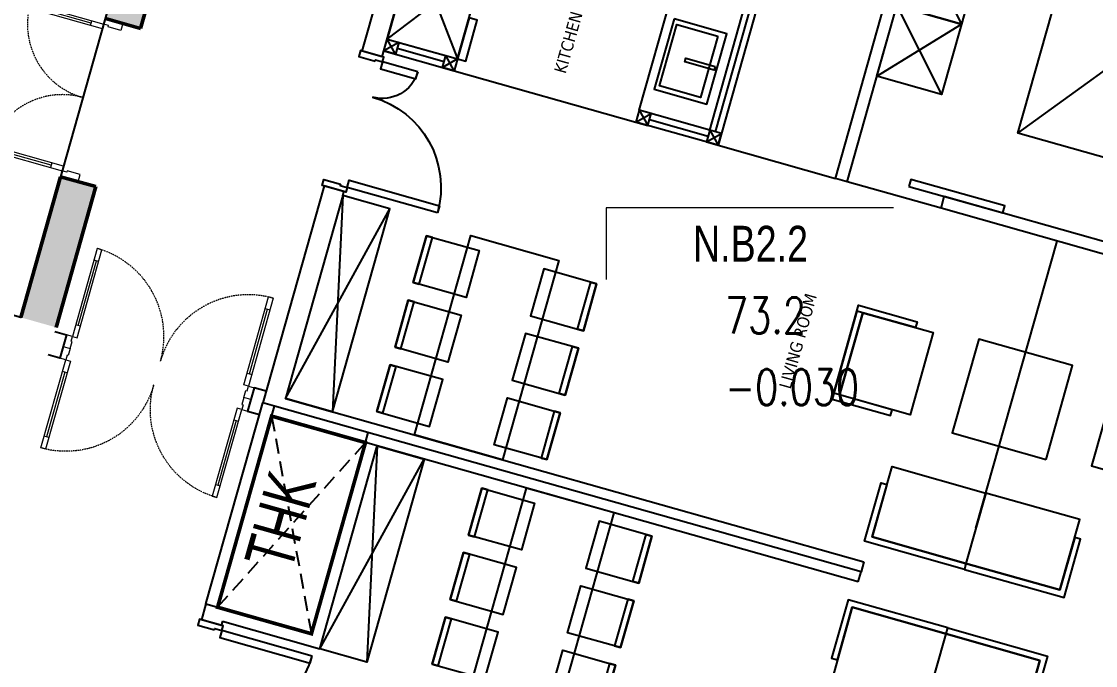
# Model space of a CAD drawing. Header units: millimetres. Extents: x -361669633 to 361256854, y -284153744 to 284385552.
# Drawn here: x 132789 to 141599, y 98578 to 103864 of the extents above; entities that cross this region are included whole.
import ezdxf
from ezdxf.enums import TextEntityAlignment as Align
from ezdxf.xclip import XClip

# ---------------------------------------------------------------- set-up
doc = ezdxf.new("R2010")
doc.units = ezdxf.units.MM
doc.header["$LTSCALE"] = 100
doc.header["$MEASUREMENT"] = 0
doc.header["$XCLIPFRAME"] = 0
doc.set_wipeout_variables(frame=1)
for name, pattern in [('ACAD_ISO03W100', [30, 12, -18]), ('Xref_NT1+NT2_MBDV Cot vach_220729$0$HIDDEN2', [0.1875, 0.125, -0.0625]), ('Xref_ST_MBDV Cot vach 30.7.2022$0$HIDDEN', [0.375, 0.25, -0.125])]:
    doc.linetypes.add(name, pattern=pattern)
for name, color, linetype in [('1VinaPVC-Text', 9, 'Continuous'), ('A-_FURN----_E-_N', 251, 'Continuous'), ('A-_SANIEQPT_E-_N', 251, 'Continuous'), ('A-ANNO-ROOM', 50, 'Continuous'), ('A-WALL-FNSH', 11, 'Continuous'), ('dien tich thong thuy', 3, 'Continuous'), ('IDEA - dim', 251, 'Continuous'), ('KT-Net manh', 139, 'Continuous'), ('KT-Tuong', 1, 'Continuous'), ('Xref_NT1+NT2_MBDV Cot vach_220729$0$ccu12-Hatch', 250, 'Continuous'), ('Xref_NT1+NT2_MBDV Cot vach_220729$0$KT-Net manh', 139, 'Continuous'), ('Xref_NT1+NT2_MBDV Cot vach_220729$0$KT-Text', 7, 'Continuous'), ('Xref_ST_MBDV Cot vach 30.7.2022$0$KT-Khuat', 9, 'Xref_ST_MBDV Cot vach 30.7.2022$0$HIDDEN')]:
    doc.layers.add(name, color=color, linetype=linetype)
for name, color, linetype, lineweight in [('KT-Chuviet', 255, 'Continuous', 15), ('KT-Net thay', 7, 'Continuous', 15), ('KT-Net truc', 18, 'Continuous', 15), ('Xref_NT1+NT2_MBDV Cot vach_220729$0$CUA', 37, 'Continuous', 13), ('Xref_NT1+NT2_MBDV Cot vach_220729$0$KT-Net cot vach', 6, 'Continuous', 50)]:
    doc.layers.add(name, color=color, linetype=linetype, lineweight=lineweight)
doc.styles.add('220126_HDN_HBA typical plan$0$211210_HDN_HBA_TYPICAL PLAN CORE OPT 1$0$HBA-Text', font='GOTHIC.TTF')
doc.styles.add('font unicode ccu', font='arial.ttf')
doc.styles.add('ROMANS', font='ROMANS.SHX')
doc.styles.add('Tahoma', font='tahoma.ttf')
doc.styles.add('Xref_NT1+NT2_MBDV Cot vach_220729$0$Arial', font='arial.ttf', dxfattribs={"width": 0.7})

# ---------------------------------------------------------------- blocks, each defined once
blk = doc.blocks.new('A$C418F5BC8')
at = {"layer": 'A-ANNO-ROOM', "insert": (648.1133449638728, 1090.790118377889), "char_height": 600, "attachment_point": 2, "rotation": 50.44882673977027, "style": '220126_HDN_HBA typical plan$0$211210_HDN_HBA_TYPICAL PLAN CORE OPT 1$0$HBA-Text'}
blk.add_mtext_dynamic_manual_height_columns('SL-S', width=722857412.8743668, gutter_width=9765.624999999996, heights=[0], dxfattribs=at)
blk = doc.blocks.new('A$C2A6C5140')
at = {"layer": 'A-ANNO-ROOM', "insert": (731.4497625969816, 1190.0169191678, 0.0003277973379295924), "char_height": 600, "attachment_point": 2, "rotation": 50.44882673977027, "style": '220126_HDN_HBA typical plan$0$211210_HDN_HBA_TYPICAL PLAN CORE OPT 1$0$HBA-Text'}
blk.add_mtext_dynamic_manual_height_columns('2-BR', width=722857412.8743668, gutter_width=9765.624999999996, heights=[0], dxfattribs=at)
blk = doc.blocks.new('A$C5388591E')
at = {"layer": 'A-ANNO-ROOM', "insert": (894.3001998505497, 842.1987865094561, 0.0004622000541105721), "char_height": 600, "attachment_point": 2, "rotation": 1.4064704596368105, "style": '220126_HDN_HBA typical plan$0$211210_HDN_HBA_TYPICAL PLAN CORE OPT 1$0$HBA-Text'}
blk.add_mtext_dynamic_manual_height_columns('3-BR', width=722857412.8743668, gutter_width=9765.624999999996, heights=[0], dxfattribs=at)
blk = doc.blocks.new('A$C21AF0CCA')
at = {"layer": 'A-ANNO-ROOM', "insert": (1197.56892258345, 814.6835720778872), "char_height": 600, "attachment_point": 2, "rotation": 0.10542954816276216, "style": '220126_HDN_HBA typical plan$0$211210_HDN_HBA_TYPICAL PLAN CORE OPT 1$0$HBA-Text'}
blk.add_mtext_dynamic_manual_height_columns('1-BR+', width=722857412.8743668, gutter_width=9765.624999999996, heights=[0], dxfattribs=at)
blk = doc.blocks.new('*U155')
for p, q in [((-1260.000000000004, 525.000000000002), (-1300.000000000004, 525.000000000002)), ((-1280.000000000004, 100.0000000000002), (-1280.000000000004, 525.000000000002)), ((-90.00000000000001, 525.0000000000018), (-50.00000000000001, 525.0000000000018)), ((-70, 100), (-70.00000000000001, 525.0000000000018)), ((-1260.000000000004, 100.0000000000002), (-1300.000000000004, 100.0000000000002)), ((-90, 100), (-50, 100))]:
    blk.add_line(p, q)
for points in [[(-1300.000000000004, 1.776356839400256e-13), (-1260.000000000004, 1.776356839400256e-13), (-1260.000000000004, 625.000000000002), (-1300.000000000004, 625.000000000002)], [(-50, 0), (-90, 0), (-90.00000000000001, 625.0000000000018), (-49.99999999999979, 625.0000000000018)], [(-1350.000000000004, -149.9999999999989), (-1290.000000000004, -149.9999999999989), (-1290.000000000004, -39.99999999999982), (-1300.000000000004, -39.99999999999982), (-1300.000000000004, 1.776356839400256e-13), (-1350.000000000004, 2.060573933704296e-13)], [(0, -149.9999999999991), (-60, -149.9999999999991), (-60, -40), (-50, -40), (-50, 0), (0, 0)]]:
    blk.add_lwpolyline(points, close=True)
at = {"linetype": 'Xref_NT1+NT2_MBDV Cot vach_220729$0$HIDDEN2'}
for centre, radius, start, end in [((-1300.000000001013, -1.091216006443577e-09), 625.00000000124, 7.016709298534867e-15, 89.99996073224838), ((-49.99999999983451, -2.645705876602741e-10), 625.000000000419, 90.00003926775162, 180)]:
    blk.add_arc(centre, radius, start, end, dxfattribs=at)
blk = doc.blocks.new('Xref_NT1+NT2_MBDV Cot vach_220729$0$A$C6F5A0866')
at = {"layer": 'Xref_NT1+NT2_MBDV Cot vach_220729$0$ccu12-Hatch', "ltscale": 0.5}
h = blk.add_hatch(dxfattribs=at)
h.set_pattern_fill('1BETONG2-BOP', color=256, scale=50, angle=-9.221226682393311, pattern_type=2)
h.set_pattern_definition([(40.77877331760666, (-344030.3944177576, 1051586.248183714), (348.9675850483742, -88.4399490210206), [37.5, -412.5]), (345.7787733176067, (-344030.3944177576, 1051586.248183714), (-8.210898913512196, 382.3529989210534), [29.99999999999996, -329.9999999999994]), (91.23017331760666, (-344001.3137862326, 1051578.878190373), (340.7569124668878, 293.9127818386315), [31.87009499999996, -350.5710559999993]), (36.96297331760668, (-344014.3697291065, 1051684.955880241), (513.4625743915367, -167.2010307779809), [56.25, -618.75]), (87.41437331760669, (-343971.5811901797, 1051671.022434192), (539.3416914241059, 405.8762616606115), [47.80514399999991, -525.8564999999986]), (341.9629733176067, (-344014.3697291065, 1051684.955880241), (539.3413746221111, 405.8766828830586), [44.99999999999991, -494.9999999999993]), (11.77877331760669, (-343969.0220530062, 1051652.266611784), (262.3373889366649, -246.5341646977719), [37.49999999999999, -412.4999999999999]), (216.7787733176067, (-343969.0220530062, 1051652.266611784), (302.3113750775801, -234.2414718695076), [30, -330]), (62.23017331760668, (-343947.1606170078, 1051631.722084084), (440.5244551362457, 91.85968184684302), [31.870095, -350.571056]), (58.27877331760666, (-344030.3944177576, 1051586.248183714), (-53.36434103728865, 157.7776666884637), [0, -325.9999999999994, 0, -334.9999999999994, 0, -331.2499999999994]), (355.2787733176066, (-344030.3944177576, 1051586.248183714), (170.2997612820221, 164.892499245073), [0, -190.9999999999999, 0, -318.4999999999999, 0, -126.25]), (318.2787733176067, (-344140.4534993852, 1051604.115711559), (261.6547411591457, -53.9033888446771), [0, -125, 0, -389.9999999999999, 0, -517.4999999999999]), (308.2787733176067, (-344189.8073476484, 1051612.128055886), (295.8455729819947, 2.678777138048432), [0, -162.4999999999997, 0, -258.9999999999993, 0, -367.4999999999993]), (305.7787733176067, (-344030.3944177576, 1051586.248183714), (172.3971011095514, 124.2396455605985), []), (305.7787733176067, (-344020.5792959586, 1051646.706647836), (172.3971011095514, 124.2396455605985), [])])
h.paths.add_polyline_path([(3150.000966757172, 11324.99636555534), (6200.000687518448, 11324.99637230266), (6200.000687552747, 324.9995365019422), (5800.000662928098, 324.9995365005452), (5800.000662927137, 624.999536500778), (5900.000687551787, 624.9995365010254), (5900.000687519336, 11024.99636555523), (3150.000408315187, 11024.99636555534)])
h.paths.add_polyline_path([(4450.000662927923, 324.9995364966016), (3249.999483165913, 324.9995364926581), (3249.999833536145, 624.9995365010109), (4450.000662927108, 624.9995364966016)])
at = {"layer": 'Defpoints'}
blk.add_lwpolyline([(3249.999833536189, 3524.996365553248), (5900.000687551801, 3524.996365553467), (5900.000687551787, 624.9995365010254), (3249.999833536145, 624.9995365010109)], close=True, dxfattribs=at)
at = {"layer": 'Xref_NT1+NT2_MBDV Cot vach_220729$0$KT-Net cot vach'}
for p, q in [((4450.000662927137, 624.9995365005452), (4450.000662928156, 324.9995365007926)), ((5800.000662927137, 624.999536500778), (5800.000662928098, 324.9995365005452))]:
    blk.add_line(p, q, dxfattribs=at)
for points in [[(3150.000687536231, 11324.99636555547), (6200.000687518419, 11324.99636555546), (6200.000687552747, 324.9995365019422), (5800.000662928098, 324.9995365005452)], [(4450.000662927108, 624.9995364966016), (3249.99948316504, 624.9995364926435)], [(4450.000662927923, 324.9995364966016), (3249.999483165913, 324.9995364926581)]]:
    blk.add_lwpolyline(points, dxfattribs=at)
at = {"layer": 'Xref_NT1+NT2_MBDV Cot vach_220729$0$CUA'}
blk.add_blockref('*U155', (5800.000662927167, 624.999536500778), dxfattribs=at)
blk = doc.blocks.new('*U242')
at = {"linetype": 'Continuous'}
for points in [[(-375.0000000000002, -849.9999999962746), (374.9999999999998, -849.9999999962748), (375.0000000000002, 850.0000000037252), (-374.9999999999998, 850.0000000037254)], [(-724.9999999999999, 750.0000000037254), (-274.9999999999999, 750.0000000037253), (-274.9999999999999, 350.0000000037253), (-724.9999999999999, 350.0000000037254)], [(-724.9999999999999, 350.0000000037254), (-674.9999999999999, 350.0000000037254), (-674.9999999999999, 750.0000000037254), (-724.9999999999999, 750.0000000037254)], [(725.0000000000001, 750.0000000037252), (275.0000000000001, 750.0000000037253), (275.0000000000001, 350.0000000037252), (725.0000000000001, 350.0000000037252)], [(725.0000000000001, 350.0000000037252), (675.0000000000001, 350.0000000037252), (675.0000000000001, 750.0000000037252), (725.0000000000001, 750.0000000037252)], [(-725, 200.0000000037254), (-274.9999999999999, 200.0000000037253), (-275.0000000000001, -199.9999999962747), (-725, -199.9999999962746)], [(-725, -199.9999999962746), (-675, -199.9999999962746), (-675, 200.0000000037254), (-725, 200.0000000037254)], [(725, 200.0000000037251), (275.0000000000001, 200.0000000037252), (274.9999999999999, -199.9999999962748), (725, -199.9999999962749)], [(725, -199.9999999962749), (675, -199.9999999962748), (675, 200.0000000037252), (725, 200.0000000037251)], [(-725.0000000000001, -749.9999999962746), (-275.0000000000001, -749.9999999962747), (-275.0000000000001, -349.9999999962747), (-725.0000000000001, -349.9999999962746)], [(-725.0000000000001, -349.9999999962746), (-675.0000000000001, -349.9999999962746), (-675.0000000000001, -749.9999999962746), (-725.0000000000001, -749.9999999962746)], [(724.9999999999999, -749.9999999962748), (274.9999999999999, -749.9999999962747), (274.9999999999999, -349.9999999962748), (724.9999999999999, -349.9999999962748)], [(724.9999999999999, -349.9999999962748), (674.9999999999999, -349.9999999962748), (674.9999999999999, -749.9999999962748), (724.9999999999999, -749.9999999962748)]]:
    blk.add_lwpolyline(points, close=True, dxfattribs=at)
blk = doc.blocks.new('dc')
for points in [[(-1100, -40), (-1110, -40), (-1110, -100), (-1150, -100), (-1150, 100), (-1100, 100)], [(-50, -40), (-40, -40), (-40, -100), (0, -100), (0, 100), (-50, 100)], [(-1109.999999999985, -400), (-1109.999999999985, -100), (-1049.999999999985, -100), (-1049.999999999985, -400)], [(-39.99999999998545, -869.9999999999709), (-39.99999999998545, -99.9999999999709), (-99.99999999998545, -99.9999999999709), (-99.99999999998545, -869.9999999999709)]]:
    blk.add_lwpolyline(points, close=True)
for centre, radius, start, end in [((-1110.000000000029, -99.9999999999709), 300.0000000000291, 270, 0), ((-40.0000000000291, -100.0000000000873), 769.9999999999345, 180, 270)]:
    blk.add_arc(centre, radius, start, end)
blk = doc.blocks.new('27')
blk.add_line((-5.820766091346741e-11, 100), (-4.365574568510056e-11, 1.455191522836685e-11))
blk.add_lwpolyline([(84.9999999999709, 5099.999999294523), (2.91038304567337e-11, 5099.999999294509), (-2.91038304567337e-11, 100)])
at = {"color": 6, "const_width": 29.99999999999999}
blk.add_lwpolyline([(84.9999999999709, 900.0000000000146), (1714.999999999956, 900.0000000000146), (1714.999999999971, 100.0000000000146), (84.9999999999709, 100)], close=True, dxfattribs=at)
at = {"layer": 'A-_FURN----_E-_N'}
blk.add_line((84.99999999995634, 1400.000000000015), (84.99999999994179, 1000.000000000015), dxfattribs=at)
at = {"layer": 'A-_FURN----_E-_N', "linetype": 'Continuous'}
for points in [[(748.005034064845, 6709.999999647203), (299.9999999999854, 6709.999999647218), (299.9999999999563, 5909.999999647218), (249.9999999999854, 5909.999999647211), (249.9999999999709, 6759.999999647225), (748.0050340648304, 6759.999999647218)], [(299.9999999999854, 6709.999999647218), (899.9999999999418, 6709.999999647203), (899.9999999999563, 5909.999999647218), (299.9999999999563, 5909.999999647218)], [(748.0050340648304, 5109.999999647218), (299.9999999999563, 5109.999999647218), (299.9999999999563, 5909.999999647218), (249.9999999999854, 5909.999999647211), (249.9999999999709, 5059.999999647203), (748.005034064845, 5059.999999647203)], [(299.9999999999563, 5109.999999647218), (899.9999999999563, 5109.999999647218), (899.9999999999563, 5909.999999647218), (299.9999999999563, 5909.999999647218)]]:
    blk.add_lwpolyline(points, close=True, dxfattribs=at)
at = {"layer": 'IDEA - dim'}
blk.add_lwpolyline([(1814.999999999971, 1000.000000000015), (84.99999999994179, 1000.000000000015), (84.99999999995634, 1400.000000000015), (1814.999999999956, 1400)], close=True, dxfattribs=at)
at = {"layer": 'KT-Net manh', "linetype": 'ACAD_ISO03W100', "ltscale": 4}
for p, q in [((84.99999999994179, 1000.000000000015), (1814.999999999956, 1400)), ((1814.999999999971, 1000.000000000015), (84.99999999995634, 1400.000000000015))]:
    blk.add_line(p, q, dxfattribs=at)
at = {"layer": 'KT-Tuong'}
for p, q in [((84.99999999995634, 5099.999999294538), (84.9999999999709, 900.0000000000146)), ((84.9999999999709, 900.0000000000146), (-4.365574568510056e-11, 900.0000000000146)), ((1714.999999999956, 900.0000000000146), (84.9999999999709, 900.0000000000146)), ((1714.999999999956, 1.455191522836685e-11), (1714.999999999956, 900.0000000000146)), ((1714.999999999971, 100.0000000000146), (-5.820766091346741e-11, 100)), ((1814.999999999971, 170.0000000000146), (1849.994292274059, 170.0000000000146)), ((1849.994292274059, 170.0000000000146), (1849.994292274059, 1.455191522836685e-11)), ((1714.999999999956, 1.455191522836685e-11), (-4.365574568510056e-11, 1.455191522836685e-11)), ((1714.999999999956, 1.455191522836685e-11), (1849.994292274059, 1.455191522836685e-11))]:
    blk.add_line(p, q, dxfattribs=at)
for points in [[(1814.999999999971, 170.0000000000146), (1814.999999999971, 1000.000000000015), (84.99999999994179, 1000.000000000015)], [(-5.820766091346741e-11, 100), (-4.365574568510056e-11, 1.455191522836685e-11)]]:
    blk.add_lwpolyline(points, dxfattribs=at)
at = {"layer": 'Xref_ST_MBDV Cot vach 30.7.2022$0$KT-Khuat', "linetype": 'Xref_ST_MBDV Cot vach 30.7.2022$0$HIDDEN', "ltscale": 5}
for p, q in [((84.9999999999709, 100), (1714.999999999956, 900.0000000000146)), ((1714.999999999971, 100.0000000000146), (84.9999999999709, 900.0000000000146))]:
    blk.add_line(p, q, dxfattribs=at)
at = {"layer": 'A-_FURN----_E-_N', "linetype": 'Continuous', "rotation": 270}
blk.add_blockref('*U242', (934.9999999962165, 2645.000000000015), dxfattribs=at)
at = {"layer": 'A-_FURN----_E-_N', "rotation": 179.9999999999999}
blk.add_blockref('dc', (1849.994292274074, 84.99997074174462), dxfattribs=at)
blk = doc.blocks.new('*U244')
at = {"ltscale": 5}
for points in [[(-300, -450), (300, -450), (300, 0), (-300, 0)], [(-261, -65), (261, -65), (261, -415), (-261, -415)], [(-15, -20), (15, -20), (15, -270), (-15, -270)]]:
    blk.add_lwpolyline(points, close=True, dxfattribs=at)
blk = doc.blocks.new('34')
blk.add_line((8699.999999999985, 99.99999999908323), (8699.999999999985, -9.167706593871117e-10))
blk.add_lwpolyline([(8615.000000000538, 5099.999999293606), (8700.000000000495, 5099.999999293577), (8699.99999999997, 99.99999999906868)])
at = {"layer": 'A-_FURN----_E-_N'}
for p, q in [((5650.005707726406, 4919.999999999418), (5550.005707726406, 4919.999999999432)), ((5550.005707726188, 2919.999999999462), (3950.005707726203, 2919.999999999607)), ((5550.00570772613, 2319.999999999447), (4550.005707726115, 2319.999999999549)), ((8614.99999999981, 569.9999999990832), (8614.999999999782, 169.9999999990832))]:
    blk.add_line(p, q, dxfattribs=at)
at = {"layer": 'A-_FURN----_E-_N', "linetype": 'Continuous'}
for points in [[(6650.000000000786, 7283.743899559551), (6650.000000000713, 6683.743899559566), (7350.000000000742, 6683.743899559457), (7350.000000000786, 7283.743899559464)], [(8400.000000000698, 6709.99999964633), (7800.000000000713, 6709.999999646374), (7800.000000000626, 5909.999999646403), (8400.00000000064, 5909.999999646316)], [(7951.994965935854, 6709.999999646374), (8400.000000000698, 6709.99999964633), (8400.00000000064, 5909.999999646316), (8450.000000000626, 5909.999999646308), (8450.000000000728, 6759.999999646316), (7951.994965935854, 6759.999999646388)], [(7400.000000000684, 6309.999999646425), (6600.000000000669, 6309.999999646519), (6600.000000000597, 5509.999999646519), (7400.000000000611, 5509.999999646439)], [(8400.000000000538, 5109.999999646345), (7800.000000000538, 5109.999999646403), (7800.000000000626, 5909.999999646403), (8400.00000000064, 5909.999999646316)], [(7951.99496593565, 5109.999999646374), (8400.000000000538, 5109.999999646345), (8400.00000000064, 5909.999999646316), (8450.000000000626, 5909.999999646308), (8450.000000000538, 5059.99999964633), (7951.994965935664, 5059.999999646359)], [(6650.000000000495, 4536.25609973348), (6650.000000000553, 5136.25609973348), (7350.000000000524, 5136.256099733408), (7350.00000000048, 4536.256099733408)], [(6650.000000000524, 4984.261133798587), (6650.000000000495, 4536.25609973348), (7350.00000000048, 4536.256099733408), (7350.00000000048, 4486.256099733393), (6600.00000000048, 4486.25609973348), (6600.000000000509, 4984.261133798587)], [(7350.000000000524, 4984.2611337985), (7350.00000000048, 4536.256099733408), (6650.000000000495, 4536.25609973348), (6650.00000000048, 4486.256099733466), (7400.00000000048, 4486.256099733393), (7400.000000000553, 4984.2611337985)], [(3550.005707726305, 4119.999999999636), (3550.005707726377, 4669.999999993262), (4150.005707726377, 4669.999999993175), (4150.005707726334, 4119.999999999578), (3550.005707726305, 4119.999999999636)], [(4150.005707726334, 4119.999999999578), (4150.005707726377, 4669.999999993175), (4750.005707726377, 4669.999999993117), (4750.005707726319, 4119.99999999952), (4150.005707726334, 4119.999999999578)], [(5550.005707725955, 769.999999999447), (5550.005707725941, 839.9999999994179), (5200.00570772597, 839.999999999447), (5200.005707725955, 769.9999999994616)], [(5550.005707725883, 169.9999999994325), (5550.005707725955, 769.999999999447), (4750.00570772597, 769.9999999995198), (4750.005707725897, 169.999999999578)]]:
    blk.add_lwpolyline(points, close=True, dxfattribs=at)
at = {"layer": 'A-WALL-FNSH', "color": 5}
for points in [[(5550.005707726188, 2969.999999999432), (4050.005707726217, 2969.999999999578)], [(5600.005707726144, 2419.999999999403), (5600.005707726174, 2919.999999999432)], [(5600.005707725897, 269.9999999994179), (5600.005707725926, 669.9999999994325)]]:
    blk.add_lwpolyline(points, dxfattribs=at)
at = {"layer": 'IDEA - dim'}
for p, q in [((5550.00570772661, 6899.999999293883), (5550.005707726406, 4919.999999999432)), ((5650.005707726625, 6899.99999929389), (5650.005707726406, 4919.999999999418)), ((3950.005707726203, 3019.999999999607), (5650.005707726188, 3019.999999999418)), ((5650.005707726188, 2919.999999999418), (5550.005707726188, 3019.999999999432)), ((5550.005707726188, 2919.999999999462), (5650.005707726188, 3019.999999999418)), ((5650.005707726188, 3019.999999999418), (5650.00570772613, 2319.999999999432)), ((5550.005707726188, 2919.999999999505), (5550.00570772613, 2319.999999999447)), ((5650.00570772613, 2319.999999999432), (5550.005707726115, 2419.999999999432)), ((5550.00570772613, 2319.999999999447), (5650.005707726115, 2419.999999999418)), ((5550.005707725955, 769.9999999994907), (4550.005707725941, 769.9999999996071)), ((5550.005707725897, 269.9999999994325), (5550.005707725955, 769.999999999447)), ((5650.005707725941, 769.9999999994325), (5550.005707725955, 669.9999999994325)), ((5550.005707725955, 769.999999999447), (5650.005707725941, 669.9999999994179)), ((5650.005707725897, 169.9999999994325), (5650.005707725941, 769.9999999994325)), ((5650.005707725897, 269.9999999994034), (5550.005707725883, 169.9999999994325)), ((5550.005707725897, 269.9999999994325), (5650.005707725897, 169.9999999994325)), ((5700.005707725897, 169.9999999994179), (5700.005707725853, -5.820766091346741e-10))]:
    blk.add_line(p, q, dxfattribs=at)
blk.add_lwpolyline([(2986.005707726639, 6859.999999647036), (4886.005707726625, 6859.999999646832), (4886.00570772645, 5359.99999964681), (2986.005707726479, 5359.999999647014)], dxfattribs=at)
for points in [[(5550.005707726392, 4617.352280586798), (5550.005707726465, 5417.352280586783), (5490.005707726465, 5417.352280586783), (5490.005707726377, 4617.352280586827)], [(5550.005707726188, 2919.999999999462), (5650.005707726188, 2919.999999999418), (5650.005707726188, 3019.999999999418), (5550.005707726188, 3019.999999999432)], [(5550.00570772613, 2319.999999999447), (5650.00570772613, 2319.999999999432), (5650.005707726115, 2419.999999999418), (5550.005707726115, 2419.999999999432)], [(5550.005707725955, 769.999999999447), (5650.005707725941, 769.9999999994325), (5650.005707725941, 669.9999999994179), (5550.005707725955, 669.9999999994325)], [(6884.999999999767, 169.9999999992579), (8614.999999999782, 169.9999999990832), (8614.99999999981, 569.9999999990832), (6884.999999999825, 569.9999999992579)], [(5550.005707725897, 269.9999999994325), (5650.005707725897, 269.9999999994034), (5650.005707725897, 169.9999999994325), (5550.005707725883, 169.9999999994325)]]:
    blk.add_lwpolyline(points, close=True, dxfattribs=at)
at = {"layer": 'KT-Net manh', "linetype": 'ACAD_ISO03W100', "ltscale": 4}
for p, q in [((4886.00570772645, 5359.99999964681), (2986.005707726639, 6859.999999647036)), ((8100.00000000064, 5909.999999646345), (5650.005707726508, 5909.999999646621)), ((5650.005707726406, 4919.999999999418), (5650.005707726319, 4119.999999999432)), ((3550.005707726305, 4119.999999999636), (4150.005707726377, 4669.999999993175)), ((4150.005707726334, 4119.999999999578), (4750.005707726377, 4669.999999993117)), ((4750.005707726319, 4119.99999999952), (4150.005707726377, 4669.999999993175)), ((5650.005707726188, 3019.999999999418), (5650.005707726319, 4019.999999999403)), ((5650.005707725941, 769.9999999994325), (5650.00570772613, 2319.999999999432)), ((5550.005707725883, 169.9999999994325), (4750.00570772597, 769.9999999995198)), ((4750.005707725897, 169.999999999578), (5550.005707725955, 769.999999999447)), ((8614.999999999782, 169.9999999990832), (6884.999999999825, 569.9999999992579)), ((6884.999999999767, 169.9999999992579), (8614.99999999981, 569.9999999990832))]:
    blk.add_line(p, q, dxfattribs=at)
at = {"layer": 'KT-Tuong'}
for p, q in [((5650.005707726319, 4119.999999999432), (2950.005707726319, 4119.999999999724)), ((5650.005707726319, 4119.999999999432), (5650.005707726319, 4019.999999999403)), ((5650.005707726319, 4019.999999999403), (2950.005707726319, 4019.999999999724)), ((5700.005707725897, 169.9999999994179), (3950.005707725883, 169.9999999995489)), ((6885, 169.9999999992724), (6850.005707725897, 169.999999999287)), ((6850.005707725897, 169.999999999287), (6850.005707725868, -7.130438461899757e-10)), ((5700.005707725853, -5.820766091346741e-10), (1900.005707722143, -1.309672370553017e-10)), ((6850.005707725868, -7.130438461899757e-10), (8699.999999999985, -9.167706593871117e-10))]:
    blk.add_line(p, q, dxfattribs=at)
blk.add_lwpolyline([(6885, 169.9999999992724), (6884.999999999767, 169.9999999992579), (8614.999999999782, 169.9999999990832), (8615.000000000553, 5099.999999293635)], dxfattribs=at)
at = {"layer": 'A-_FURN----_E-_N', "linetype": 'Continuous', "extrusion": (0, 0, -1), "zscale": -0.9999999999999998, "rotation": 270}
blk.add_blockref('*U242', (-7765.000000003973, 1644.9999999992), dxfattribs=at)
at = {"layer": 'A-_FURN----_E-_N', "extrusion": (0, 0, -1), "zscale": -0.9999999999999998, "rotation": 180.0000000000062}
blk.add_blockref('dc', (-6850.005707725868, 84.99997074103158), dxfattribs=at)
at = {"layer": 'A-_SANIEQPT_E-_N', "linetype": 'Continuous'}
blk.add_blockref('*U244', (5050.005707726159, 2839.999999999476), dxfattribs=at)
at = {"layer": '1VinaPVC-Text', "style": 'Tahoma'}
for s, p in [('LIVING ROOM', (7419.787793221403, 4137.080444373234)), ('KITCHEN', (5430.727530224394, 1657.752533752035))]:
    blk.add_text(s, height=100.0000000000094, rotation=180, dxfattribs=at).set_placement(p)
blk = doc.blocks.new('TAG CAO DO SAN')
blk.add_wipeout([(1526701.778855525, -266095.2298759429), (1527644.6359120198, -266095.2298759429), (1527644.6359120198, -266566.65840419114), (1526701.778855525, -266566.65840419114)]).dxf.layer = 'KT-Net thay'
at = {"layer": 'KT-Net thay', "flags": 128}
blk.add_lwpolyline([(1526701.778855525, -266095.2298759429), (1526701.778855525, -266566.6584041911), (1527644.63591202, -266566.6584041911), (1527644.63591202, -266095.2298759429)], close=True, dxfattribs=at)
for points in [[(1526701.778855525, -266330.9441400666), (1527644.63591202, -266330.9441400666)], [(1526701.778855525, -266566.6584041911), (1527644.63591202, -266566.6584041911)]]:
    blk.add_lwpolyline(points, dxfattribs=at)
at = {"layer": 'KT-Chuviet', "color": 31, "style": 'ROMANS', "width": 0.75}
blk.add_text('DTTT:', height=117.8571320618522, dxfattribs=at).set_placement((1526748.92170835, -266507.8139601254))
at = {"layer": 'KT-Chuviet', "color": 31, "style": 'font unicode ccu', "width": 0.75}
blk.add_attdef('TÊNPHÒNG', text='', height=117.85713, dxfattribs=at).set_placement((1527175.308820772, -266213.4467624734), align=Align.MIDDLE_CENTER)
at = {"layer": 'KT-Chuviet', "color": 31, "ltscale": 15, "style": 'ROMANS', "width": 0.75, "flags": 8}
blk.add_attdef('CAO-DO', (1527091.943339912, -266507.7298381611), '', height=117.8571320618522, dxfattribs=at)
blk = doc.blocks.new('*U312')
for p, q in [((-1510.000043186627, -99.99999999999979), (-1550.000043186627, -99.99999999999984)), ((-1530.000043186627, -99.99999999999979), (-1530.000043186627, -650.0000215933134)), ((-90.00000000000003, -99.99999999999999), (-50.00000000000003, -99.99999999999999)), ((-70.00000000000003, -99.99999999999999), (-70.00000000000018, -650.0000215933136)), ((-1510.000043186627, -650.0000215933134), (-1550.000043186627, -650.0000215933134)), ((-90.00000000000018, -650.0000215933136), (-50.00000000000018, -650.0000215933136))]:
    blk.add_line(p, q)
for points in [[(-1600.000043186627, 99.99999998255916), (-1540.000043186627, 99.99999998255912), (-1540.000043186627, 40.00000000000019), (-1550.000043186627, 40.0000000000002), (-1550.000043186627, 2.017941423565941e-13), (-1600.000043186627, 1.875832876413921e-13)], [(2.66100453930543e-14, 99.99999998255892), (-59.99999999999997, 99.9999999825589), (-59.99999999999999, 40.00000000000001), (-49.99999999999999, 40.00000000000001), (-50, 1.4210854715202e-14), (0, 0)], [(-1550.000043186627, 2.017941423565941e-13), (-1510.000043186627, 1.875832876413921e-13), (-1510.000043186627, -750.0000215933134), (-1550.000043186627, -750.0000215933134)], [(-50, 1.4210854715202e-14), (-90, 2.842170943040401e-14), (-90.00000000000021, -750.0000215933136), (-49.99999999999997, -750.0000215933136)]]:
    blk.add_lwpolyline(points, close=True)
at = {"linetype": 'Xref_NT1+NT2_MBDV Cot vach_220729$0$HIDDEN2'}
for centre, radius, start, end in [((-1550.000043187838, 1.309874202402258e-09), 750.0000215947994, 270.0000392677515, 0), ((-49.9999999998014, 3.174903986746966e-10), 750.0000215938143, 180, 269.9999607322485)]:
    blk.add_arc(centre, radius, start, end, dxfattribs=at)
blk = doc.blocks.new('*U313')
for p, q in [((-1509.999999998461, -99.99999999999979), (-1549.999999998461, -99.99999999999984)), ((-1529.999999998461, -99.99999999999979), (-1529.999999998462, -649.9999999992305)), ((-90.00000000000003, -99.99999999999999), (-50.00000000000003, -99.99999999999999)), ((-70.00000000000003, -99.99999999999999), (-70.00000000000018, -649.9999999992307)), ((-1509.999999998462, -649.9999999992305), (-1549.999999998462, -649.9999999992305)), ((-90.00000000000018, -649.9999999992307), (-50.00000000000018, -649.9999999992307))]:
    blk.add_line(p, q)
for points in [[(-1599.999999998461, 99.99999998255916), (-1539.999999998461, 99.99999998255912), (-1539.999999998461, 40.00000000000019), (-1549.999999998461, 40.0000000000002), (-1549.999999998461, 2.017941369556755e-13), (-1599.999999998461, 1.875832822404735e-13)], [(2.66100453930543e-14, 99.99999998255892), (-59.99999999999997, 99.9999999825589), (-59.99999999999999, 40.00000000000001), (-49.99999999999999, 40.00000000000001), (-50, 1.4210854715202e-14), (0, 0)], [(-1549.999999998461, 2.017941369556755e-13), (-1509.999999998461, 1.875832822404735e-13), (-1509.999999998462, -749.9999999992305), (-1549.999999998462, -749.9999999992305)], [(-50, 1.4210854715202e-14), (-90, 2.842170943040401e-14), (-90.00000000000021, -749.9999999992307), (-49.99999999999997, -749.9999999992307)]]:
    blk.add_lwpolyline(points, close=True)
at = {"linetype": 'Xref_NT1+NT2_MBDV Cot vach_220729$0$HIDDEN2'}
for centre, radius, start, end in [((-1549.999999999672, 1.309874164688625e-09), 750.0000000007165, 270.0000392677516, 0), ((-49.99999999980142, 3.174903895338874e-10), 749.9999999997312, 180, 269.9999607322484)]:
    blk.add_arc(centre, radius, start, end, dxfattribs=at)

msp = doc.modelspace()

# ---------------------------------------------------------------- linework, layer by layer
at = {"layer": 'KT-Tuong', "elevation": -0.001532867715990537}
for points in [[(133062.7641251584, 101320.0666772186), (133158.9959966653, 101292.8742927654), (133104.6112246673, 101100.4105388437), (133008.379353169, 101127.6029232944)], [(134794.9379018358, 100830.6037403578), (134698.7060300788, 100857.7961239258), (134644.3212598683, 100665.3323694991), (134740.5531316166, 100638.1399859333)]]:
    msp.add_lwpolyline(points, dxfattribs=at)

# ---------------------------------------------------------------- block references
at = {"layer": 'A-ANNO-ROOM'}
for p in [(-179024.1225825999, 160712.6478495842), (-180382.6322397698, 155789.411874884), (-190286.0204869456, 124478.0768178394, 1.346936588895556e-09)]:
    msp.add_blockref('A$C21AF0CCA', p, dxfattribs=at)
at = {"layer": 'dien tich thong thuy'}
for name, p in [('A$C418F5BC8', (-183121.2488710207, 150788.1022653995, 4.458474270978302e-05)), ('A$C418F5BC8', (-185916.5103263877, 147013.3373297456, -1.002392452937338e-05)), ('A$C2A6C5140', (-173817.5586672256, 144980.2909740227, 4.458474270978302e-05)), ('A$C418F5BC8', (-186652.4626417545, 142646.5429756727, -1.002392452937338e-05)), ('A$C418F5BC8', (-186377.4324348223, 138298.4805360042, -1.002392452937338e-05)), ('A$C2A6C5140', (-176455.3479834166, 137392.1549659841, 4.458474270978302e-05)), ('A$C418F5BC8', (-187947.5319872767, 133708.2440662626, 4.458474270978302e-05)), ('A$C418F5BC8', (-189241.4115529855, 129721.5758114107, -1.002392452937338e-05)), ('A$C2A6C5140', (-179002.0562959724, 128379.5430231674, 4.458474270978302e-05)), ('A$C2A6C5140', (-181410.0641770078, 119690.6662781135, -1.002392452937338e-05)), ('A$C2A6C5140', (-183695.913663118, 112855.615400683, -1.002392452937338e-05)), ('A$C2A6C5140', (-185634.5661370347, 105094.7725278903, 4.458474270978302e-05)), ('A$C5388591E', (-179466.3195788267, 167815.827265796, -1.002374431291389e-05)), ('A$C5388591E', (-196231.0722577464, 103592.7979221966, 4.458517517066486e-05))]:
    msp.add_blockref(name, p, dxfattribs=at)
at = {"layer": 'IDEA - dim', "rotation": 254.2212141373278}
msp.add_blockref('27', (134767.7451846537, 100734.3706862744), dxfattribs=at)
at = {"layer": 'KT-Tuong', "rotation": 254.2212141373278}
msp.add_blockref('34', (137133.483546277, 109106.5433871628), dxfattribs=at)
at = {"layer": 'Xref_NT1+NT2_MBDV Cot vach_220729$0$CUA', "rotation": 164.2212083033931}
msp.add_blockref('*U313', (133158.9960475054, 101292.8740313924, -0.001532867715990537), dxfattribs=at)
at = {"layer": 'Xref_NT1+NT2_MBDV Cot vach_220729$0$CUA', "xscale": -1, "rotation": 344.2212083034433}
msp.add_blockref('*U312', (133104.6112241984, 101100.4102478859, -0.001532867715990537), dxfattribs=at)
at = {"layer": 'Xref_NT1+NT2_MBDV Cot vach_220729$0$KT-Net manh', "rotation": 74.22122668239332}
msp.add_blockref('Xref_NT1+NT2_MBDV Cot vach_220729$0$A$C6F5A0866', (132501.2793375191, 98137.83763841024, 2.243729317177552e-09), dxfattribs=at)

# ---------------------------------------------------------------- texts
at = {"layer": 'Xref_NT1+NT2_MBDV Cot vach_220729$0$KT-Text', "extrusion": (-2.279760247110746e-08, -7.842662398760276e-08, 0.9999999999999968), "style": 'Xref_NT1+NT2_MBDV Cot vach_220729$0$Arial', "width": 0.7}
msp.add_text('THK', height=400, rotation=74.22122668239095, dxfattribs=at).set_placement((135105.6448929718, 99713.57015551013, -0.01086234372021187), align=Align.CENTER)

# ---------------------------------------------------------------- next in the draw order: block references
at = {"layer": 'KT-Net truc'}
ref = msp.add_blockref('TAG CAO DO SAN', (-3679169.380175319, 767573.5353849183, -3.413046139884756e-05), dxfattribs=dict(at, xscale=2.5, yscale=2.5, zscale=2.5))
XClip(ref).set_block_clipping_path([(1526674.1636322693, -266330.9441400666), (1527644.6359120198, -266095.2298759429)])
ref.add_attrib('CAO-DO', '73.2', (138560.4781744618, 101304.2107895156, -3.413046139884756e-05), dxfattribs={"layer": 'KT-Chuviet', "color": 31, "ltscale": 15, "height": 294.6428301546305, "style": 'ROMANS', "width": 0.7500000000000001})
ref.add_attrib('CAO-DO', '-0.030', (138560.4781744618, 100714.9251292064, -3.413046139884756e-05), dxfattribs={"layer": 'KT-Chuviet', "color": 31, "ltscale": 15, "height": 294.6428301546305, "style": 'ROMANS', "width": 0.7500000000000001})
ref.add_attrib('TÊNPHÒNG', 'N.B2.2', dxfattribs={"layer": 'KT-Chuviet', "color": 31, "height": 294.642825, "style": 'font unicode ccu', "width": 0.7500000000000001}).set_placement((138768.8918766129, 102039.9184787348, -3.413046139884756e-05), align=Align.MIDDLE_CENTER)

doc.saveas('drawing.dxf')
